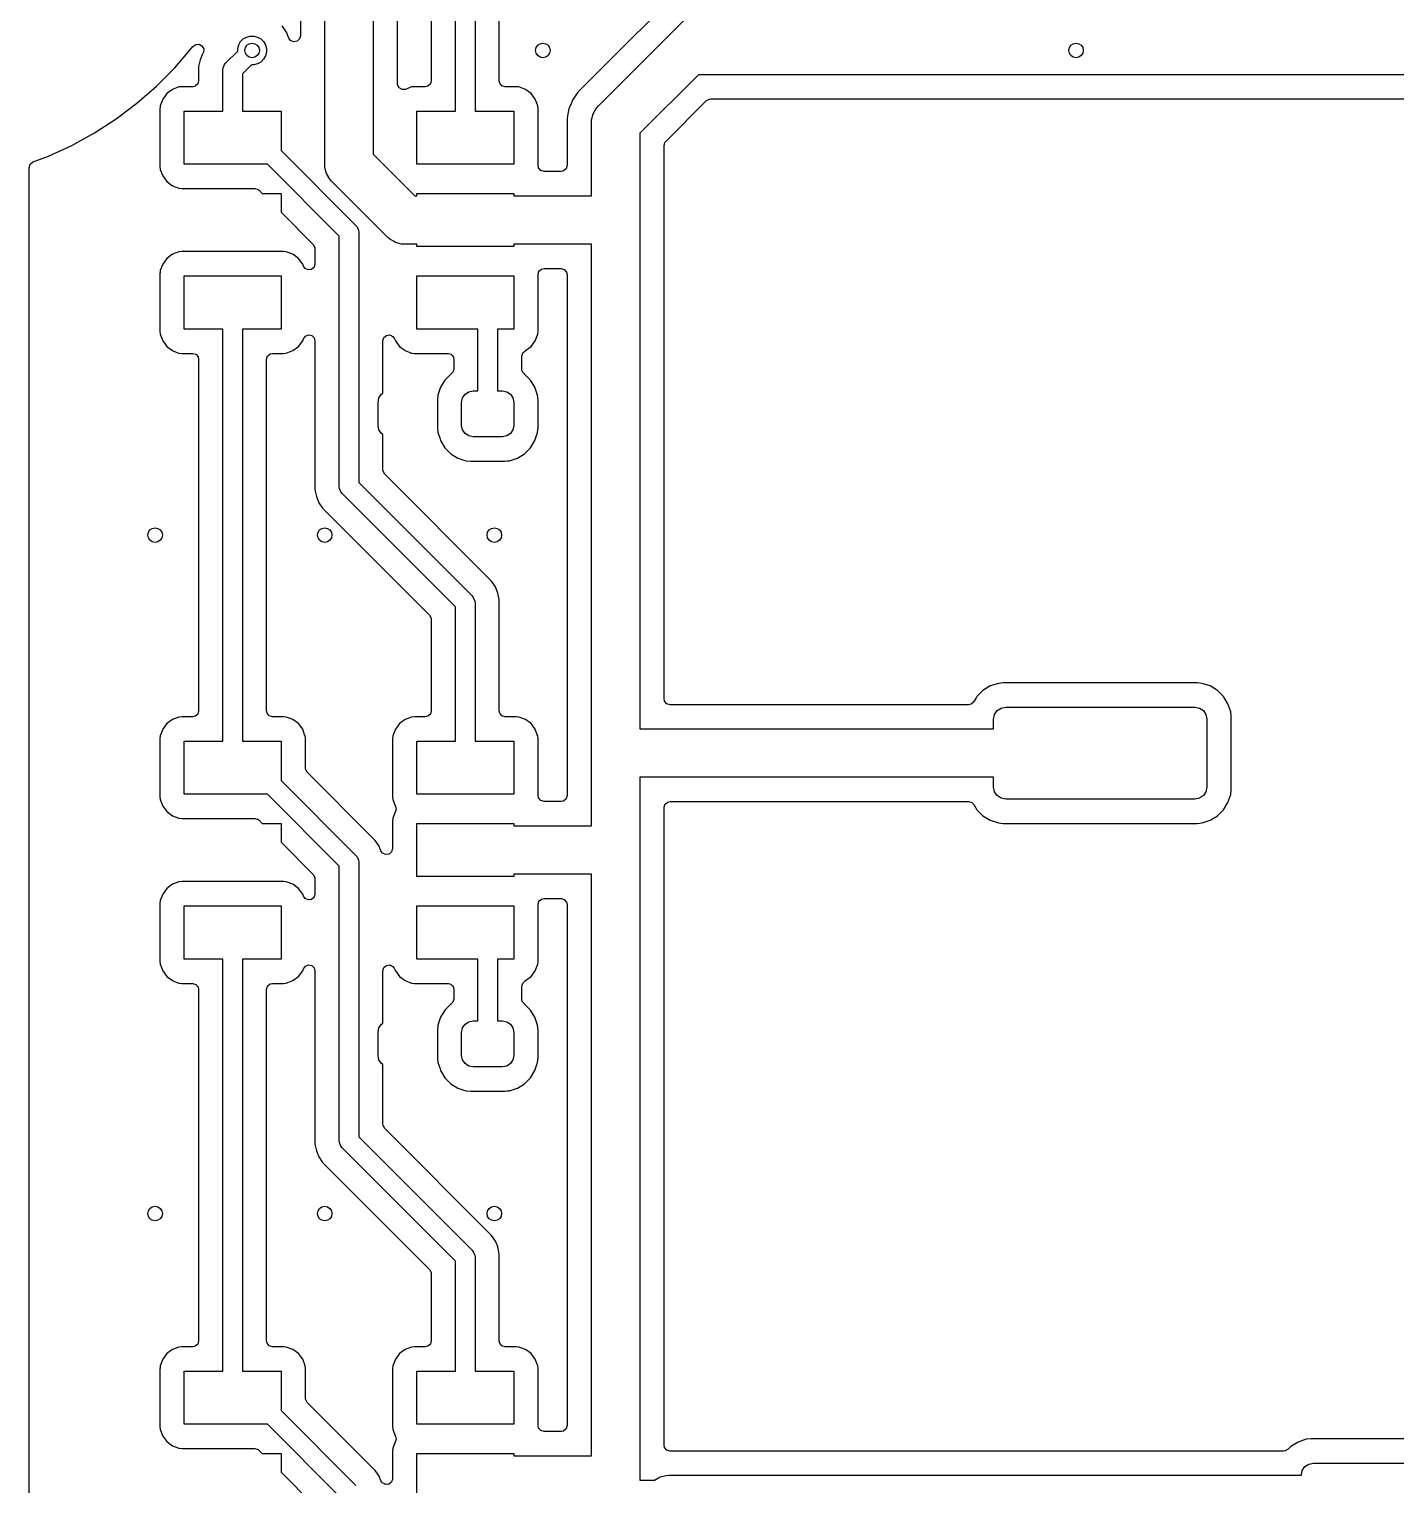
# Model space of a CAD drawing. Extents: x 4.07 to 6.96, y -6.23 to -1.21.
# Drawn here: x 4.071 to 5.181, y -5.004 to -3.821 of the extents above; entities that cross this region are included whole.
import ezdxf

# ---------------------------------------------------------------- set-up
doc = ezdxf.new("R2010")
doc.units = 0
doc.header["$MEASUREMENT"] = 0
doc.layers.add('BLACK', color=7, linetype='CONTINUOUS')

msp = doc.modelspace()

# ---------------------------------------------------------------- linework, layer by layer
at = {"layer": 'BLACK', "linetype": 'CONTINUOUS'}
for p, q in [((4.311, -3.9312), (4.311, -3.394)), ((4.3504, -3.3858), (4.3504, -3.923)), ((4.3701, -3.8656), (4.3701, -3.4375)), ((4.2913, -3.4978), (4.2913, -3.8267)), ((4.3976, -3.6626), (4.3976, -3.8632)), ((4.4173, -3.8878), (4.4173, -3.6654)), ((4.4331, -3.6686), (4.4331, -3.8878)), ((4.4528, -3.8632), (4.4528, -3.6788)), ((4.5924, -3.8247), (4.626, -3.7911)), ((4.5812, -3.808), (4.551, -3.8382)), ((4.2799, -3.8237), (4.2764, -3.8185)), ((4.2411, -3.8341), (4.2426, -3.8314)), ((4.2426, -3.8314), (4.2448, -3.8292)), ((4.2448, -3.8292), (4.2474, -3.8277)), ((4.2474, -3.8277), (4.2504, -3.8269)), ((4.2504, -3.8269), (4.2535, -3.8269)), ((4.2535, -3.8269), (4.2565, -3.8277)), ((4.2565, -3.8277), (4.2592, -3.8292)), ((4.2592, -3.8292), (4.2613, -3.8314)), ((4.2613, -3.8314), (4.2629, -3.8341)), ((4.2819, -3.8286), (4.2799, -3.8237)), ((4.2799, -3.8237), (4.2799, -3.8237)), ((4.2832, -3.8304), (4.2819, -3.8286)), ((4.2857, -3.8315), (4.2832, -3.8304)), ((4.2885, -3.8311), (4.2857, -3.8315)), ((4.2905, -3.8293), (4.2885, -3.8311)), ((4.2913, -3.8267), (4.2905, -3.8293)), ((4.5333, -3.8837), (4.5924, -3.8247)), ((4.5924, -3.8247), (4.5924, -3.8247)), ((4.1892, -3.8527), (4.2029, -3.8368)), ((4.2029, -3.8368), (4.204, -3.8354)), ((4.204, -3.8354), (4.2062, -3.8337)), ((4.2062, -3.8337), (4.2089, -3.8335)), ((4.2089, -3.8335), (4.2113, -3.8349)), ((4.2118, -3.8413), (4.2097, -3.8463)), ((4.2113, -3.8349), (4.2127, -3.8373)), ((4.2119, -3.841), (4.2118, -3.8413)), ((4.2125, -3.84), (4.2119, -3.841)), ((4.2127, -3.8373), (4.2125, -3.84)), ((4.2307, -3.8488), (4.2403, -3.8392)), ((4.2403, -3.837), (4.2411, -3.8341)), ((4.2403, -3.8392), (4.2403, -3.837)), ((4.2629, -3.8431), (4.2613, -3.8458)), ((4.2629, -3.8341), (4.2637, -3.837)), ((4.2637, -3.8401), (4.2629, -3.8431)), ((4.2637, -3.837), (4.2637, -3.8401)), ((4.551, -3.8382), (4.5221, -3.867)), ((4.1752, -3.8668), (4.1892, -3.8527)), ((4.1892, -3.8527), (4.1892, -3.8527)), ((4.1892, -3.8527), (4.1892, -3.8527)), ((4.2097, -3.8463), (4.2086, -3.8516)), ((4.2086, -3.8516), (4.2086, -3.8632)), ((4.2097, -3.8463), (4.2097, -3.8463)), ((4.2283, -3.8543), (4.2285, -3.8528)), ((4.2283, -3.8878), (4.2283, -3.8543)), ((4.2285, -3.8528), (4.2297, -3.85)), ((4.2297, -3.85), (4.2307, -3.8488)), ((4.2514, -3.8503), (4.2441, -3.8576)), ((4.2535, -3.8503), (4.2514, -3.8503)), ((4.2565, -3.8495), (4.2535, -3.8503)), ((4.2592, -3.848), (4.2565, -3.8495)), ((4.2613, -3.8458), (4.2592, -3.848)), ((4.1744, -3.8676), (4.1752, -3.8668)), ((4.2079, -3.8658), (4.2058, -3.8676)), ((4.2086, -3.8632), (4.2079, -3.8658)), ((4.2441, -3.8576), (4.2441, -3.8878)), ((4.3702, -3.8666), (4.3701, -3.8656)), ((4.3715, -3.8691), (4.3702, -3.8666)), ((4.3968, -3.8658), (4.3948, -3.8676)), ((4.3976, -3.8632), (4.3968, -3.8658)), ((4.4532, -3.8652), (4.4528, -3.8632)), ((4.455, -3.8673), (4.4532, -3.8652)), ((4.5221, -3.867), (4.5201, -3.8691)), ((4.5221, -3.867), (4.5221, -3.867)), ((4.6145, -3.8583), (4.5669, -3.9058)), ((4.9213, -3.8583), (4.6145, -3.8583)), ((4.9409, -3.8583), (4.9213, -3.8583)), ((5.1575, -3.8583), (4.9409, -3.8583)), ((5.689, -3.8583), (5.1575, -3.8583)), ((4.1585, -3.8814), (4.1744, -3.8676)), ((4.1794, -3.8783), (4.1774, -3.8836)), ((4.1828, -3.8737), (4.1794, -3.8783)), ((4.1794, -3.8783), (4.1794, -3.8783)), ((4.1873, -3.8703), (4.1828, -3.8737)), ((4.1828, -3.8737), (4.1828, -3.8737)), ((4.1926, -3.8683), (4.1873, -3.8703)), ((4.1873, -3.8703), (4.1873, -3.8703)), ((4.195, -3.8681), (4.1926, -3.8683)), ((4.2038, -3.8681), (4.195, -3.8681)), ((4.195, -3.8681), (4.195, -3.8681)), ((4.2058, -3.8676), (4.2038, -3.8681)), ((4.3739, -3.8704), (4.3715, -3.8691)), ((4.3767, -3.8702), (4.3739, -3.8704)), ((4.3816, -3.8683), (4.3767, -3.8702)), ((4.3839, -3.8681), (4.3816, -3.8683)), ((4.3927, -3.8681), (4.3839, -3.8681)), ((4.3839, -3.8681), (4.3839, -3.8681)), ((4.3948, -3.8676), (4.3927, -3.8681)), ((4.4577, -3.8681), (4.455, -3.8673)), ((4.4665, -3.8681), (4.4577, -3.8681)), ((4.4688, -3.8683), (4.4665, -3.8681)), ((4.4665, -3.8681), (4.4665, -3.8681)), ((4.4665, -3.8681), (4.4665, -3.8681)), ((4.4665, -3.8681), (4.4665, -3.8681)), ((4.4741, -3.8703), (4.4688, -3.8683)), ((4.4688, -3.8683), (4.4688, -3.8683)), ((4.4786, -3.8737), (4.4741, -3.8703)), ((4.4741, -3.8703), (4.4741, -3.8703)), ((4.482, -3.8783), (4.4786, -3.8737)), ((4.4786, -3.8737), (4.4786, -3.8737)), ((4.4838, -3.8829), (4.482, -3.8783)), ((4.482, -3.8783), (4.482, -3.8783)), ((4.5123, -3.879), (4.5108, -3.8827)), ((4.5166, -3.8725), (4.5123, -3.879)), ((4.5123, -3.879), (4.5123, -3.879)), ((4.5201, -3.8691), (4.5166, -3.8725)), ((4.6212, -3.8794), (4.6236, -3.8781)), ((4.6236, -3.8781), (4.6246, -3.878)), ((4.6246, -3.878), (4.9174, -3.878)), ((4.9174, -3.878), (4.9448, -3.878)), ((4.9448, -3.878), (5.1536, -3.878)), ((5.1536, -3.878), (5.1614, -3.878)), ((5.1614, -3.878), (5.6851, -3.878)), ((4.1417, -3.8941), (4.1585, -3.8814)), ((4.1773, -3.8847), (4.1771, -3.8859)), ((4.1771, -3.8859), (4.1771, -3.8859)), ((4.1771, -3.8859), (4.1771, -3.933)), ((4.1774, -3.8836), (4.1773, -3.8847)), ((4.1969, -3.9311), (4.1969, -3.8878)), ((4.1969, -3.8878), (4.2283, -3.8878)), ((4.2441, -3.8878), (4.2756, -3.8878)), ((4.2756, -3.8878), (4.2756, -3.92)), ((4.3858, -3.9311), (4.3858, -3.8878)), ((4.3858, -3.8878), (4.4173, -3.8878)), ((4.4331, -3.8878), (4.4646, -3.8878)), ((4.4646, -3.8878), (4.4646, -3.9311)), ((4.484, -3.8836), (4.4838, -3.8829)), ((4.4843, -3.8859), (4.484, -3.8836)), ((4.4843, -3.9321), (4.4843, -3.8859)), ((4.4843, -3.8859), (4.4843, -3.8859)), ((4.4843, -3.8859), (4.4843, -3.8859)), ((4.5086, -3.8902), (4.5079, -3.8938)), ((4.5094, -3.8861), (4.5086, -3.89)), ((4.5086, -3.89), (4.5086, -3.8902)), ((4.5086, -3.8902), (4.5086, -3.8902)), ((4.5107, -3.8829), (4.5094, -3.8861)), ((4.5108, -3.8827), (4.5107, -3.8829)), ((4.5108, -3.8827), (4.5108, -3.8827)), ((4.5277, -3.8951), (4.5291, -3.8901)), ((4.5291, -3.8901), (4.5316, -3.8857)), ((4.5316, -3.8857), (4.5333, -3.8837)), ((4.5316, -3.8857), (4.5316, -3.8857)), ((4.5881, -3.9125), (4.6212, -3.8794)), ((4.1241, -3.9055), (4.1417, -3.8941)), ((4.5079, -3.8938), (4.5079, -3.9321)), ((4.5276, -3.8976), (4.5277, -3.8951)), ((4.5276, -3.9567), (4.5276, -3.8976)), ((4.5277, -3.8951), (4.5277, -3.8951)), ((4.1056, -3.9157), (4.1241, -3.9055)), ((4.5669, -3.9058), (4.5669, -3.9764)), ((4.5866, -3.916), (4.5874, -3.9133)), ((4.5874, -3.9133), (4.5881, -3.9125)), ((4.0763, -3.9283), (4.0866, -3.9245)), ((4.0866, -3.9245), (4.1056, -3.9157)), ((4.2756, -3.92), (4.3363, -3.9807)), ((4.3504, -3.923), (4.3841, -3.9567)), ((4.5866, -4.3652), (4.5866, -3.916)), ((4.0709, -3.9337), (4.0717, -3.9311)), ((4.0709, -6.0599), (4.0709, -3.9337)), ((4.0717, -3.9311), (4.0737, -3.9293)), ((4.0737, -3.9293), (4.074, -3.9292)), ((4.074, -3.9292), (4.0763, -3.9283)), ((4.1771, -3.933), (4.1771, -3.933)), ((4.1771, -3.933), (4.1774, -3.9353)), ((4.1774, -3.9353), (4.1794, -3.9406)), ((4.2645, -3.9311), (4.1969, -3.9311)), ((4.3228, -3.9895), (4.2645, -3.9311)), ((4.3112, -3.9338), (4.311, -3.9312)), ((4.3112, -3.9338), (4.3112, -3.9338)), ((4.3125, -3.9387), (4.3112, -3.9338)), ((4.4646, -3.9311), (4.3858, -3.9311)), ((4.4847, -3.9341), (4.4843, -3.9321)), ((4.4865, -3.9362), (4.4847, -3.9341)), ((4.4892, -3.937), (4.4865, -3.9362)), ((4.503, -3.937), (4.4892, -3.937)), ((4.505, -3.9365), (4.503, -3.937)), ((4.5071, -3.9347), (4.505, -3.9365)), ((4.5079, -3.9321), (4.5071, -3.9347)), ((4.1794, -3.9406), (4.1794, -3.9406)), ((4.1794, -3.9406), (4.1828, -3.9452)), ((4.1828, -3.9452), (4.1828, -3.9452)), ((4.1828, -3.9452), (4.1873, -3.9486)), ((4.1873, -3.9486), (4.1873, -3.9486)), ((4.1873, -3.9486), (4.1926, -3.9506)), ((4.3151, -3.9432), (4.3125, -3.9387)), ((4.3168, -3.9451), (4.3151, -3.9432)), ((4.3151, -3.9432), (4.3151, -3.9432)), ((4.362, -3.9903), (4.3168, -3.9451)), ((4.1926, -3.9506), (4.1926, -3.9506)), ((4.1926, -3.9506), (4.1929, -3.9506)), ((4.1929, -3.9506), (4.195, -3.9508)), ((4.195, -3.9508), (4.2543, -3.9508)), ((4.2543, -3.9508), (4.2569, -3.9516)), ((4.2569, -3.9516), (4.2577, -3.9522)), ((4.2577, -3.9522), (4.2602, -3.9547)), ((4.2602, -3.9547), (4.2756, -3.9547)), ((4.2756, -3.9547), (4.2756, -3.9701)), ((4.3841, -3.9567), (4.3858, -3.9567)), ((4.3858, -3.9567), (4.3858, -3.9547)), ((4.3858, -3.9547), (4.4646, -3.9547)), ((4.4646, -3.9547), (4.4646, -3.9567)), ((4.4646, -3.9567), (4.5276, -3.9567)), ((4.2756, -3.9701), (4.3017, -3.9962)), ((4.3363, -3.9807), (4.3373, -3.9818)), ((4.3373, -3.9818), (4.3384, -3.9847)), ((4.3384, -3.9847), (4.3386, -3.9862)), ((4.5669, -3.9764), (4.5669, -4.3898)), ((4.3017, -3.9962), (4.303, -3.9986)), ((4.3228, -4.1929), (4.3228, -3.9895)), ((4.3386, -3.9862), (4.3386, -4.1897)), ((4.3639, -3.992), (4.362, -3.9903)), ((4.3673, -3.9939), (4.3639, -3.992)), ((4.3639, -3.992), (4.3639, -3.992)), ((4.3684, -3.9946), (4.3673, -3.9939)), ((4.3733, -3.9959), (4.3684, -3.9946)), ((4.3759, -3.9961), (4.3733, -3.9959)), ((4.3733, -3.9959), (4.3733, -3.9959)), ((4.3858, -3.9961), (4.3759, -3.9961)), ((4.3858, -3.998), (4.3858, -3.9961)), ((4.5276, -3.9961), (4.4646, -3.9961)), ((4.4646, -3.9961), (4.4646, -3.998)), ((4.5276, -4.4094), (4.5276, -3.9961)), ((4.1828, -4.0076), (4.1794, -4.0121)), ((4.1873, -4.0042), (4.1828, -4.0076)), ((4.1828, -4.0076), (4.1828, -4.0076)), ((4.1926, -4.0022), (4.1873, -4.0042)), ((4.1873, -4.0042), (4.1873, -4.0042)), ((4.195, -4.0019), (4.1926, -4.0022)), ((4.2775, -4.0019), (4.195, -4.0019)), ((4.195, -4.0019), (4.195, -4.0019)), ((4.2798, -4.0022), (4.2775, -4.0019)), ((4.2775, -4.0019), (4.2775, -4.0019)), ((4.2775, -4.0019), (4.2775, -4.0019)), ((4.2775, -4.0019), (4.2775, -4.0019)), ((4.2851, -4.0042), (4.2798, -4.0022)), ((4.2798, -4.0022), (4.2798, -4.0022)), ((4.2897, -4.0076), (4.2851, -4.0042)), ((4.2851, -4.0042), (4.2851, -4.0042)), ((4.2931, -4.0121), (4.2897, -4.0076)), ((4.2897, -4.0076), (4.2897, -4.0076)), ((4.303, -3.9986), (4.3031, -3.9997)), ((4.3031, -3.9997), (4.3031, -4.012)), ((4.4646, -3.998), (4.3858, -3.998)), ((4.1772, -4.0189), (4.1771, -4.0198)), ((4.1771, -4.0198), (4.1771, -4.0198)), ((4.1771, -4.0198), (4.1771, -4.0668)), ((4.1774, -4.0174), (4.1772, -4.0189)), ((4.1794, -4.0121), (4.1774, -4.0174)), ((4.1794, -4.0121), (4.1794, -4.0121)), ((4.2937, -4.0138), (4.2931, -4.0121)), ((4.2931, -4.0121), (4.2931, -4.0121)), ((4.2951, -4.0157), (4.2937, -4.0138)), ((4.2976, -4.0169), (4.2951, -4.0157)), ((4.3003, -4.0165), (4.2976, -4.0169)), ((4.3024, -4.0147), (4.3003, -4.0165)), ((4.3031, -4.012), (4.3024, -4.0147)), ((4.4843, -4.0206), (4.485, -4.018)), ((4.4843, -4.0668), (4.4843, -4.0206)), ((4.485, -4.018), (4.4871, -4.0162)), ((4.4871, -4.0162), (4.4892, -4.0158)), ((4.4892, -4.0158), (4.503, -4.0158)), ((4.503, -4.0158), (4.5056, -4.0165)), ((4.5056, -4.0165), (4.5074, -4.0186)), ((4.5074, -4.0186), (4.5079, -4.0206)), ((4.5079, -4.0206), (4.5079, -4.4439)), ((4.1969, -4.065), (4.1969, -4.0217)), ((4.1969, -4.0217), (4.2756, -4.0217)), ((4.2756, -4.0217), (4.2756, -4.065)), ((4.3858, -4.065), (4.3858, -4.0217)), ((4.3858, -4.0217), (4.4646, -4.0217)), ((4.4646, -4.0217), (4.4646, -4.065)), ((4.1771, -4.0668), (4.1771, -4.0668)), ((4.1771, -4.0668), (4.1774, -4.0692)), ((4.2283, -4.065), (4.1969, -4.065)), ((4.2283, -4.3996), (4.2283, -4.065)), ((4.2756, -4.065), (4.2441, -4.065)), ((4.2441, -4.065), (4.2441, -4.3996)), ((4.4355, -4.065), (4.3858, -4.065)), ((4.4355, -4.1152), (4.4355, -4.065)), ((4.4646, -4.065), (4.4513, -4.065)), ((4.4513, -4.065), (4.4513, -4.1152)), ((4.484, -4.0692), (4.4843, -4.0668)), ((4.1774, -4.0692), (4.1794, -4.0745)), ((4.1794, -4.0745), (4.1794, -4.0745)), ((4.1794, -4.0745), (4.1828, -4.079)), ((4.1828, -4.079), (4.1828, -4.079)), ((4.1828, -4.079), (4.1873, -4.0824)), ((4.2851, -4.0824), (4.2897, -4.079)), ((4.2897, -4.079), (4.2931, -4.0745)), ((4.2931, -4.0745), (4.2937, -4.0729)), ((4.2937, -4.0729), (4.2953, -4.0707)), ((4.2953, -4.0707), (4.2979, -4.0697)), ((4.2979, -4.0697), (4.3006, -4.0703)), ((4.3006, -4.0703), (4.3025, -4.0722)), ((4.3025, -4.0722), (4.3031, -4.0746)), ((4.3031, -4.0746), (4.3031, -4.1902)), ((4.3583, -4.0746), (4.3591, -4.0719)), ((4.3583, -4.1171), (4.3583, -4.0746)), ((4.3591, -4.0719), (4.3611, -4.0701)), ((4.3611, -4.0701), (4.3639, -4.0697)), ((4.3639, -4.0697), (4.3664, -4.0709)), ((4.3664, -4.0709), (4.3677, -4.0729)), ((4.3677, -4.0729), (4.3684, -4.0745)), ((4.3684, -4.0745), (4.3684, -4.0745)), ((4.3684, -4.0745), (4.3718, -4.079)), ((4.3718, -4.079), (4.3718, -4.079)), ((4.3718, -4.079), (4.3763, -4.0824)), ((4.4741, -4.0824), (4.4786, -4.079)), ((4.4786, -4.079), (4.482, -4.0745)), ((4.482, -4.0745), (4.484, -4.0692)), ((4.1873, -4.0824), (4.1873, -4.0824)), ((4.1873, -4.0824), (4.1891, -4.0831)), ((4.1891, -4.0831), (4.1926, -4.0844)), ((4.1926, -4.0844), (4.195, -4.0847)), ((4.195, -4.0847), (4.2038, -4.0847)), ((4.2038, -4.0847), (4.2064, -4.0854)), ((4.2064, -4.0854), (4.2082, -4.0875)), ((4.2082, -4.0875), (4.2086, -4.0895)), ((4.2086, -4.0895), (4.2086, -4.375)), ((4.2638, -4.0895), (4.2646, -4.0869)), ((4.2638, -4.375), (4.2638, -4.0895)), ((4.2646, -4.0869), (4.2667, -4.0851)), ((4.2667, -4.0851), (4.2687, -4.0847)), ((4.2687, -4.0847), (4.2775, -4.0847)), ((4.2775, -4.0847), (4.2798, -4.0844)), ((4.2775, -4.0847), (4.2775, -4.0847)), ((4.2798, -4.0844), (4.2851, -4.0824)), ((4.3763, -4.0824), (4.3763, -4.0824)), ((4.3763, -4.0824), (4.3816, -4.0844)), ((4.3816, -4.0844), (4.3816, -4.0844)), ((4.3816, -4.0844), (4.3819, -4.0844)), ((4.3819, -4.0844), (4.3839, -4.0847)), ((4.3839, -4.0847), (4.4109, -4.0847)), ((4.4109, -4.0847), (4.4113, -4.0848)), ((4.4113, -4.0848), (4.4116, -4.0847)), ((4.4116, -4.0847), (4.4126, -4.0851)), ((4.4126, -4.0851), (4.4136, -4.0854)), ((4.4136, -4.0854), (4.4138, -4.0857)), ((4.4138, -4.0857), (4.4141, -4.0859)), ((4.4141, -4.0859), (4.4147, -4.0867)), ((4.4147, -4.0867), (4.4154, -4.0875)), ((4.4154, -4.0875), (4.4155, -4.0879)), ((4.4155, -4.0879), (4.4156, -4.0882)), ((4.4156, -4.0882), (4.4158, -4.0895)), ((4.4158, -4.0895), (4.4158, -4.0974)), ((4.471, -4.087), (4.4718, -4.0843)), ((4.471, -4.0974), (4.471, -4.087)), ((4.4718, -4.0843), (4.4738, -4.0825)), ((4.4738, -4.0825), (4.4741, -4.0824)), ((4.4741, -4.0824), (4.4741, -4.0824)), ((4.4741, -4.0824), (4.4741, -4.0824)), ((4.4135, -4.1016), (4.4086, -4.1064)), ((4.4136, -4.1015), (4.4135, -4.1015)), ((4.4135, -4.1015), (4.4135, -4.1016)), ((4.4135, -4.1016), (4.4135, -4.1016)), ((4.4137, -4.1014), (4.4136, -4.1015)), ((4.4151, -4.1), (4.4137, -4.1014)), ((4.4137, -4.1014), (4.4137, -4.1014)), ((4.4158, -4.0974), (4.4151, -4.1)), ((4.4715, -4.0995), (4.471, -4.0974)), ((4.4732, -4.1014), (4.4715, -4.0995)), ((4.4733, -4.1015), (4.4731, -4.1014)), ((4.4731, -4.1014), (4.4732, -4.1014)), ((4.4734, -4.1016), (4.4733, -4.1015)), ((4.4733, -4.1015), (4.4733, -4.1015)), ((4.4782, -4.1064), (4.4734, -4.1016)), ((4.4734, -4.1016), (4.4734, -4.1016)), ((4.4734, -4.1016), (4.4734, -4.1016)), ((4.4734, -4.1016), (4.4734, -4.1016)), ((4.4051, -4.1121), (4.4029, -4.1186)), ((4.4086, -4.1064), (4.4051, -4.1121)), ((4.4051, -4.1121), (4.4051, -4.1121)), ((4.428, -4.1159), (4.4316, -4.1152)), ((4.4316, -4.1152), (4.4355, -4.1152)), ((4.4513, -4.1152), (4.4552, -4.1152)), ((4.4552, -4.1152), (4.4588, -4.1159)), ((4.4817, -4.1121), (4.4782, -4.1064)), ((4.4839, -4.1186), (4.4817, -4.1121)), ((4.3543, -4.1245), (4.355, -4.1209)), ((4.3543, -4.1432), (4.3543, -4.1245)), ((4.355, -4.1209), (4.3571, -4.1179)), ((4.3571, -4.1179), (4.3583, -4.1171)), ((4.4029, -4.1186), (4.4025, -4.1226)), ((4.4025, -4.1226), (4.4025, -4.1451)), ((4.4029, -4.1186), (4.4029, -4.1186)), ((4.4029, -4.1186), (4.4029, -4.1186)), ((4.4222, -4.1245), (4.423, -4.1209)), ((4.4222, -4.1432), (4.4222, -4.1245)), ((4.423, -4.1209), (4.425, -4.1179)), ((4.425, -4.1179), (4.428, -4.1159)), ((4.4588, -4.1159), (4.4618, -4.1179)), ((4.4618, -4.1179), (4.4639, -4.1209)), ((4.4639, -4.1209), (4.4646, -4.1245)), ((4.4646, -4.1245), (4.4646, -4.1432)), ((4.4843, -4.1226), (4.4839, -4.1186)), ((4.4843, -4.1451), (4.4843, -4.1226)), ((4.355, -4.1468), (4.3543, -4.1432)), ((4.3571, -4.1498), (4.355, -4.1468)), ((4.3583, -4.1506), (4.3571, -4.1498)), ((4.3583, -4.1795), (4.3583, -4.1506)), ((4.4025, -4.1451), (4.4025, -4.1451)), ((4.4025, -4.1451), (4.4029, -4.1491)), ((4.4029, -4.1491), (4.4044, -4.1534)), ((4.423, -4.1468), (4.4222, -4.1432)), ((4.425, -4.1498), (4.423, -4.1468)), ((4.428, -4.1518), (4.425, -4.1498)), ((4.4618, -4.1498), (4.4588, -4.1518)), ((4.4639, -4.1468), (4.4618, -4.1498)), ((4.4646, -4.1432), (4.4639, -4.1468)), ((4.4817, -4.1556), (4.4839, -4.1491)), ((4.4839, -4.1491), (4.4843, -4.1451)), ((4.4044, -4.1534), (4.4051, -4.1556)), ((4.4051, -4.1556), (4.4086, -4.1614)), ((4.4086, -4.1614), (4.4135, -4.1662)), ((4.4316, -4.1526), (4.428, -4.1518)), ((4.4552, -4.1526), (4.4316, -4.1526)), ((4.4588, -4.1518), (4.4552, -4.1526)), ((4.4734, -4.1662), (4.4782, -4.1614)), ((4.4782, -4.1614), (4.4817, -4.1556)), ((4.4135, -4.1662), (4.4192, -4.1697)), ((4.4192, -4.1697), (4.4257, -4.1719)), ((4.4257, -4.1719), (4.4297, -4.1723)), ((4.4297, -4.1723), (4.4572, -4.1723)), ((4.4572, -4.1723), (4.4593, -4.172)), ((4.4572, -4.1723), (4.4572, -4.1723)), ((4.4572, -4.1723), (4.4572, -4.1723)), ((4.4593, -4.172), (4.4611, -4.1719)), ((4.4611, -4.1719), (4.4676, -4.1697)), ((4.4676, -4.1697), (4.4734, -4.1662)), ((4.3584, -4.1805), (4.3583, -4.1795)), ((4.3597, -4.1829), (4.3584, -4.1805)), ((4.4466, -4.2698), (4.3597, -4.1829)), ((4.3031, -4.1902), (4.3031, -4.1956)), ((4.3031, -4.1956), (4.3031, -4.1956)), ((4.3031, -4.1956), (4.3031, -4.1956)), ((4.3031, -4.1956), (4.3042, -4.201)), ((4.323, -4.1944), (4.3228, -4.1929)), ((4.3242, -4.1973), (4.323, -4.1944)), ((4.3251, -4.1985), (4.3242, -4.1973)), ((4.3386, -4.1897), (4.4308, -4.2818)), ((4.3042, -4.201), (4.3042, -4.201)), ((4.3042, -4.201), (4.3063, -4.206)), ((4.3063, -4.206), (4.3093, -4.2105)), ((4.4173, -4.2907), (4.3251, -4.1985)), ((4.3093, -4.2105), (4.3093, -4.2105)), ((4.3093, -4.2105), (4.3962, -4.2974)), ((4.4496, -4.2743), (4.4466, -4.2698)), ((4.4517, -4.2794), (4.4496, -4.2743)), ((4.4528, -4.2847), (4.4517, -4.2794)), ((4.4517, -4.2794), (4.4517, -4.2794)), ((4.4517, -4.2794), (4.4517, -4.2794)), ((4.4517, -4.2794), (4.4517, -4.2794)), ((4.4173, -4.3996), (4.4173, -4.2907)), ((4.4308, -4.2818), (4.4317, -4.283)), ((4.4317, -4.283), (4.4329, -4.2859)), ((4.4329, -4.2859), (4.4331, -4.2874)), ((4.4331, -4.2874), (4.4331, -4.3996)), ((4.4528, -4.375), (4.4528, -4.2847)), ((4.3962, -4.2974), (4.3975, -4.2998)), ((4.3975, -4.2998), (4.3976, -4.3008)), ((4.3976, -4.3008), (4.3976, -4.375)), ((4.8408, -4.3634), (4.8402, -4.3645)), ((4.8457, -4.3586), (4.8408, -4.3634)), ((4.8516, -4.3549), (4.8457, -4.3586)), ((4.8582, -4.3528), (4.8516, -4.3549)), ((4.8516, -4.3549), (4.8516, -4.3549)), ((4.8622, -4.3523), (4.8582, -4.3528)), ((4.8582, -4.3528), (4.8582, -4.3528)), ((5.0197, -4.3523), (4.8622, -4.3523)), ((4.8622, -4.3523), (4.8622, -4.3523)), ((5.0237, -4.3528), (5.0197, -4.3523)), ((5.0303, -4.3549), (5.0237, -4.3528)), ((5.0237, -4.3528), (5.0237, -4.3528)), ((5.0362, -4.3586), (5.0303, -4.3549)), ((5.0411, -4.3634), (5.0362, -4.3586)), ((5.0447, -4.3693), (5.0411, -4.3634)), ((4.2086, -4.375), (4.2079, -4.3777)), ((4.2642, -4.377), (4.2638, -4.375)), ((4.3976, -4.375), (4.3968, -4.3777)), ((4.4532, -4.377), (4.4528, -4.375)), ((4.5871, -4.3672), (4.5866, -4.3652)), ((4.5889, -4.3693), (4.5871, -4.3672)), ((4.5915, -4.3701), (4.5889, -4.3693)), ((4.834, -4.3701), (4.5915, -4.3701)), ((4.8361, -4.3696), (4.834, -4.3701)), ((4.8382, -4.3677), (4.8361, -4.3696)), ((4.8383, -4.3676), (4.8382, -4.3677)), ((4.8402, -4.3645), (4.8383, -4.3676)), ((4.8551, -4.3781), (4.8572, -4.3749)), ((4.8572, -4.3749), (4.8604, -4.3728)), ((4.8604, -4.3728), (4.8642, -4.372)), ((4.8642, -4.372), (5.0177, -4.372)), ((5.0177, -4.372), (5.0215, -4.3728)), ((5.0215, -4.3728), (5.0247, -4.3749)), ((5.0247, -4.3749), (5.0268, -4.3781)), ((5.0461, -4.3737), (5.0447, -4.3693)), ((5.0469, -4.3759), (5.0461, -4.3737)), ((4.1828, -4.3855), (4.1794, -4.3901)), ((4.1873, -4.3821), (4.1828, -4.3855)), ((4.1828, -4.3855), (4.1828, -4.3855)), ((4.1926, -4.3802), (4.1873, -4.3821)), ((4.1873, -4.3821), (4.1873, -4.3821)), ((4.195, -4.3799), (4.1926, -4.3802)), ((4.2038, -4.3799), (4.195, -4.3799)), ((4.195, -4.3799), (4.195, -4.3799)), ((4.2058, -4.3795), (4.2038, -4.3799)), ((4.2079, -4.3777), (4.2058, -4.3795)), ((4.266, -4.3791), (4.2642, -4.377)), ((4.2687, -4.3799), (4.266, -4.3791)), ((4.2775, -4.3799), (4.2687, -4.3799)), ((4.2798, -4.3802), (4.2775, -4.3799)), ((4.2775, -4.3799), (4.2775, -4.3799)), ((4.2775, -4.3799), (4.2775, -4.3799)), ((4.2775, -4.3799), (4.2775, -4.3799)), ((4.2851, -4.3821), (4.2798, -4.3802)), ((4.2798, -4.3802), (4.2798, -4.3802)), ((4.2897, -4.3855), (4.2851, -4.3821)), ((4.2851, -4.3821), (4.2851, -4.3821)), ((4.2931, -4.3901), (4.2897, -4.3855)), ((4.2897, -4.3855), (4.2897, -4.3855)), ((4.3718, -4.3855), (4.3684, -4.3901)), ((4.3763, -4.3821), (4.3718, -4.3855)), ((4.3718, -4.3855), (4.3718, -4.3855)), ((4.3816, -4.3802), (4.3763, -4.3821)), ((4.3763, -4.3821), (4.3763, -4.3821)), ((4.3839, -4.3799), (4.3816, -4.3802)), ((4.3927, -4.3799), (4.3839, -4.3799)), ((4.3839, -4.3799), (4.3839, -4.3799)), ((4.3948, -4.3795), (4.3927, -4.3799)), ((4.3968, -4.3777), (4.3948, -4.3795)), ((4.455, -4.3791), (4.4532, -4.377)), ((4.4577, -4.3799), (4.455, -4.3791)), ((4.4665, -4.3799), (4.4577, -4.3799)), ((4.4688, -4.3802), (4.4665, -4.3799)), ((4.4665, -4.3799), (4.4665, -4.3799)), ((4.4665, -4.3799), (4.4665, -4.3799)), ((4.4665, -4.3799), (4.4665, -4.3799)), ((4.4741, -4.3821), (4.4688, -4.3802)), ((4.4688, -4.3802), (4.4688, -4.3802)), ((4.4786, -4.3855), (4.4741, -4.3821)), ((4.4741, -4.3821), (4.4741, -4.3821)), ((4.482, -4.3901), (4.4786, -4.3855)), ((4.4786, -4.3855), (4.4786, -4.3855)), ((4.8543, -4.3819), (4.8551, -4.3781)), ((4.8543, -4.3898), (4.8543, -4.3819)), ((5.0268, -4.3781), (5.0276, -4.3819)), ((5.0276, -4.3819), (5.0276, -4.437)), ((5.0472, -4.3795), (5.0469, -4.3759)), ((5.0469, -4.3759), (5.0469, -4.3759)), ((5.0473, -4.3799), (5.0472, -4.3795)), ((5.0473, -4.439), (5.0473, -4.3799)), ((4.1774, -4.3954), (4.1771, -4.3977)), ((4.1771, -4.3977), (4.1771, -4.3977)), ((4.1771, -4.3977), (4.1771, -4.3977)), ((4.1771, -4.3977), (4.1771, -4.4448)), ((4.1794, -4.3901), (4.1774, -4.3954)), ((4.1794, -4.3901), (4.1794, -4.3901)), ((4.2947, -4.3945), (4.2931, -4.3901)), ((4.2931, -4.3901), (4.2931, -4.3901)), ((4.295, -4.3954), (4.2947, -4.3945)), ((4.2953, -4.3977), (4.295, -4.3954)), ((4.2953, -4.4216), (4.2953, -4.3977)), ((4.2953, -4.3977), (4.2953, -4.3977)), ((4.2953, -4.3977), (4.2953, -4.3977)), ((4.3664, -4.3954), (4.3661, -4.3977)), ((4.3661, -4.3977), (4.3661, -4.3977)), ((4.3661, -4.3977), (4.3661, -4.3977)), ((4.3661, -4.3977), (4.3661, -4.4448)), ((4.3684, -4.3901), (4.3664, -4.3954)), ((4.3684, -4.3901), (4.3684, -4.3901)), ((4.4837, -4.3945), (4.482, -4.3901)), ((4.482, -4.3901), (4.482, -4.3901)), ((4.484, -4.3954), (4.4837, -4.3945)), ((4.4843, -4.3977), (4.484, -4.3954)), ((4.4843, -4.4439), (4.4843, -4.3977)), ((4.4843, -4.3977), (4.4843, -4.3977)), ((4.4843, -4.3977), (4.4843, -4.3977)), ((4.5669, -4.3898), (4.8543, -4.3898)), ((4.1969, -4.4429), (4.1969, -4.3996)), ((4.1969, -4.3996), (4.2283, -4.3996)), ((4.2441, -4.3996), (4.2756, -4.3996)), ((4.2756, -4.3996), (4.2756, -4.4318)), ((4.3858, -4.4429), (4.3858, -4.3996)), ((4.3858, -4.3996), (4.4173, -4.3996)), ((4.4331, -4.3996), (4.4646, -4.3996)), ((4.4646, -4.3996), (4.4646, -4.4429)), ((4.5276, -4.4685), (4.5276, -4.4094)), ((4.2954, -4.4226), (4.2953, -4.4216)), ((4.2967, -4.425), (4.2954, -4.4226)), ((4.2756, -4.4318), (4.3363, -4.4925)), ((4.3483, -4.4766), (4.2967, -4.425)), ((4.8543, -4.4291), (4.5669, -4.4291)), ((4.5669, -4.4291), (4.5669, -4.4882)), ((4.8543, -4.437), (4.8543, -4.4291)), ((4.1771, -4.4448), (4.1771, -4.4448)), ((4.1771, -4.4448), (4.1774, -4.4471)), ((4.2645, -4.4429), (4.1969, -4.4429)), ((4.3228, -4.5013), (4.2645, -4.4429)), ((4.3661, -4.4448), (4.3661, -4.4448)), ((4.3661, -4.4448), (4.3664, -4.4471)), ((4.4646, -4.4429), (4.3858, -4.4429)), ((4.4847, -4.4459), (4.4843, -4.4439)), ((4.4865, -4.448), (4.4847, -4.4459)), ((4.5071, -4.4466), (4.505, -4.4484)), ((4.5079, -4.4439), (4.5071, -4.4466)), ((4.8551, -4.4408), (4.8543, -4.437)), ((4.8572, -4.444), (4.8551, -4.4408)), ((4.8604, -4.4461), (4.8572, -4.444)), ((4.8642, -4.4469), (4.8604, -4.4461)), ((5.0215, -4.4461), (5.0177, -4.4469)), ((5.0247, -4.444), (5.0215, -4.4461)), ((5.0268, -4.4408), (5.0247, -4.444)), ((5.0276, -4.437), (5.0268, -4.4408)), ((5.0447, -4.4496), (5.0469, -4.443)), ((5.0469, -4.443), (5.0473, -4.439)), ((4.1774, -4.4471), (4.1794, -4.4525)), ((4.1794, -4.4525), (4.1794, -4.4525)), ((4.1794, -4.4525), (4.1828, -4.457)), ((4.1828, -4.457), (4.1828, -4.457)), ((4.1828, -4.457), (4.1873, -4.4604)), ((4.3664, -4.4471), (4.3685, -4.4528)), ((4.3685, -4.4567), (4.3664, -4.4623)), ((4.3685, -4.4528), (4.3684, -4.4528)), ((4.3684, -4.4528), (4.3689, -4.4551)), ((4.3689, -4.4551), (4.3684, -4.4567)), ((4.3684, -4.4567), (4.3685, -4.4567)), ((4.4892, -4.4488), (4.4865, -4.448)), ((4.503, -4.4488), (4.4892, -4.4488)), ((4.505, -4.4484), (4.503, -4.4488)), ((4.5866, -4.4537), (4.5874, -4.4511)), ((4.5866, -4.9715), (4.5866, -4.4537)), ((4.5874, -4.4511), (4.5895, -4.4493)), ((4.5895, -4.4493), (4.5915, -4.4488)), ((4.5915, -4.4488), (4.834, -4.4488)), ((4.834, -4.4488), (4.8367, -4.4496)), ((4.8367, -4.4496), (4.8382, -4.4512)), ((4.8382, -4.4512), (4.8408, -4.4555)), ((4.8408, -4.4555), (4.8457, -4.4603)), ((5.0177, -4.4469), (4.8642, -4.4469)), ((5.0362, -4.4603), (5.0411, -4.4555)), ((5.0411, -4.4555), (5.0447, -4.4496)), ((4.1873, -4.4604), (4.1873, -4.4604)), ((4.1873, -4.4604), (4.1926, -4.4624)), ((4.1926, -4.4624), (4.1926, -4.4624)), ((4.1926, -4.4624), (4.1929, -4.4624)), ((4.1929, -4.4624), (4.195, -4.4626)), ((4.195, -4.4626), (4.2543, -4.4626)), ((4.2543, -4.4626), (4.2569, -4.4634)), ((4.2569, -4.4634), (4.2577, -4.464)), ((4.2577, -4.464), (4.2602, -4.4665)), ((4.2602, -4.4665), (4.2756, -4.4665)), ((4.2756, -4.4665), (4.2756, -4.4819)), ((4.3664, -4.4623), (4.3661, -4.4647)), ((4.3661, -4.4647), (4.3661, -4.4647)), ((4.3661, -4.4647), (4.3661, -4.4869)), ((4.3858, -4.5098), (4.3858, -4.4665)), ((4.3858, -4.4665), (4.4646, -4.4665)), ((4.4646, -4.4665), (4.4646, -4.4685)), ((4.4646, -4.4685), (4.5276, -4.4685)), ((4.8457, -4.4603), (4.8516, -4.464)), ((4.8516, -4.464), (4.8582, -4.4661)), ((4.8582, -4.4661), (4.8622, -4.4666)), ((4.8622, -4.4666), (5.0197, -4.4666)), ((5.0197, -4.4666), (5.0237, -4.4661)), ((5.0237, -4.4661), (5.0303, -4.464)), ((5.0303, -4.464), (5.0362, -4.4603)), ((4.2756, -4.4819), (4.3017, -4.508)), ((4.3517, -4.4801), (4.3483, -4.4766)), ((4.3521, -4.4805), (4.3517, -4.4801)), ((4.3551, -4.485), (4.3521, -4.4805)), ((4.3363, -4.4925), (4.3373, -4.4937)), ((4.3373, -4.4937), (4.3384, -4.4965)), ((4.3567, -4.4888), (4.3551, -4.485)), ((4.3551, -4.485), (4.3551, -4.485)), ((4.358, -4.4906), (4.3567, -4.4888)), ((4.3605, -4.4917), (4.358, -4.4906)), ((4.3633, -4.4914), (4.3605, -4.4917)), ((4.3653, -4.4896), (4.3633, -4.4914)), ((4.3661, -4.4869), (4.3653, -4.4896)), ((4.5669, -4.4882), (4.5669, -5)), ((4.3228, -4.7244), (4.3228, -4.5013)), ((4.3384, -4.4965), (4.3386, -4.498)), ((4.3386, -4.498), (4.3386, -4.7211)), ((4.1873, -4.516), (4.1828, -4.5194)), ((4.1926, -4.514), (4.1873, -4.516)), ((4.1873, -4.516), (4.1873, -4.516)), ((4.195, -4.5138), (4.1926, -4.514)), ((4.2775, -4.5138), (4.195, -4.5138)), ((4.195, -4.5138), (4.195, -4.5138)), ((4.2798, -4.514), (4.2775, -4.5138)), ((4.2775, -4.5138), (4.2775, -4.5138)), ((4.2775, -4.5138), (4.2775, -4.5138)), ((4.2775, -4.5138), (4.2775, -4.5138)), ((4.2851, -4.516), (4.2798, -4.514)), ((4.2798, -4.514), (4.2798, -4.514)), ((4.2897, -4.5194), (4.2851, -4.516)), ((4.2851, -4.516), (4.2851, -4.516)), ((4.3017, -4.508), (4.303, -4.5104)), ((4.303, -4.5104), (4.3031, -4.5115)), ((4.3031, -4.5115), (4.3031, -4.5239)), ((4.4646, -4.5098), (4.3858, -4.5098)), ((4.5276, -4.5079), (4.4646, -4.5079)), ((4.4646, -4.5079), (4.4646, -4.5098)), ((4.5276, -4.9803), (4.5276, -4.5079)), ((4.1774, -4.5292), (4.1771, -4.5316)), ((4.1794, -4.5239), (4.1774, -4.5292)), ((4.1828, -4.5194), (4.1794, -4.5239)), ((4.1794, -4.5239), (4.1794, -4.5239)), ((4.1828, -4.5194), (4.1828, -4.5194)), ((4.2931, -4.5239), (4.2897, -4.5194)), ((4.2897, -4.5194), (4.2897, -4.5194)), ((4.2937, -4.5256), (4.2931, -4.5239)), ((4.2931, -4.5239), (4.2931, -4.5239)), ((4.2951, -4.5275), (4.2937, -4.5256)), ((4.2976, -4.5287), (4.2951, -4.5275)), ((4.3003, -4.5283), (4.2976, -4.5287)), ((4.3024, -4.5265), (4.3003, -4.5283)), ((4.3031, -4.5239), (4.3024, -4.5265)), ((4.485, -4.5298), (4.4871, -4.528)), ((4.4871, -4.528), (4.4892, -4.5276)), ((4.4892, -4.5276), (4.503, -4.5276)), ((4.503, -4.5276), (4.5056, -4.5284)), ((4.5056, -4.5284), (4.5074, -4.5304)), ((4.1771, -4.5316), (4.1771, -4.5316)), ((4.1771, -4.5316), (4.1771, -4.5316)), ((4.1771, -4.5316), (4.1771, -4.5787)), ((4.1969, -4.5768), (4.1969, -4.5335)), ((4.1969, -4.5335), (4.2756, -4.5335)), ((4.2756, -4.5335), (4.2756, -4.5768)), ((4.3858, -4.5768), (4.3858, -4.5335)), ((4.3858, -4.5335), (4.4646, -4.5335)), ((4.4646, -4.5335), (4.4646, -4.5768)), ((4.4843, -4.5325), (4.485, -4.5298)), ((4.4843, -4.5787), (4.4843, -4.5325)), ((4.5074, -4.5304), (4.5079, -4.5325)), ((4.5079, -4.5325), (4.5079, -4.9557)), ((4.2283, -4.5768), (4.1969, -4.5768)), ((4.2283, -4.9114), (4.2283, -4.5768)), ((4.2756, -4.5768), (4.2441, -4.5768)), ((4.2441, -4.5768), (4.2441, -4.9114)), ((4.4355, -4.5768), (4.3858, -4.5768)), ((4.4355, -4.627), (4.4355, -4.5768)), ((4.4646, -4.5768), (4.4513, -4.5768)), ((4.4513, -4.5768), (4.4513, -4.627)), ((4.1771, -4.5787), (4.1771, -4.5787)), ((4.1771, -4.5787), (4.1774, -4.581)), ((4.1774, -4.581), (4.1794, -4.5863)), ((4.1794, -4.5863), (4.1794, -4.5863)), ((4.1794, -4.5863), (4.1828, -4.5908)), ((4.2897, -4.5908), (4.2931, -4.5863)), ((4.2931, -4.5863), (4.2937, -4.5847)), ((4.2937, -4.5847), (4.2953, -4.5825)), ((4.2953, -4.5825), (4.2979, -4.5815)), ((4.2979, -4.5815), (4.3006, -4.5821)), ((4.3006, -4.5821), (4.3025, -4.584)), ((4.3025, -4.584), (4.3031, -4.5864)), ((4.3031, -4.5864), (4.3031, -4.7217)), ((4.3583, -4.5864), (4.3591, -4.5837)), ((4.3583, -4.6289), (4.3583, -4.5864)), ((4.3591, -4.5837), (4.3611, -4.5819)), ((4.3611, -4.5819), (4.3639, -4.5815)), ((4.3639, -4.5815), (4.3664, -4.5827)), ((4.3664, -4.5827), (4.3677, -4.5847)), ((4.3677, -4.5847), (4.3684, -4.5863)), ((4.3684, -4.5863), (4.3684, -4.5863)), ((4.3684, -4.5863), (4.3718, -4.5908)), ((4.4786, -4.5908), (4.482, -4.5863)), ((4.482, -4.5863), (4.484, -4.581)), ((4.484, -4.581), (4.4843, -4.5787)), ((4.1828, -4.5908), (4.1828, -4.5908)), ((4.1828, -4.5908), (4.1873, -4.5942)), ((4.1873, -4.5942), (4.1873, -4.5942)), ((4.1873, -4.5942), (4.1891, -4.5949)), ((4.1891, -4.5949), (4.1926, -4.5962)), ((4.1926, -4.5962), (4.195, -4.5965)), ((4.195, -4.5965), (4.2038, -4.5965)), ((4.2038, -4.5965), (4.2064, -4.5973)), ((4.2064, -4.5973), (4.2082, -4.5993)), ((4.2082, -4.5993), (4.2086, -4.6014)), ((4.2638, -4.6014), (4.2646, -4.5987)), ((4.2646, -4.5987), (4.2667, -4.5969)), ((4.2667, -4.5969), (4.2687, -4.5965)), ((4.2687, -4.5965), (4.2775, -4.5965)), ((4.2775, -4.5965), (4.2798, -4.5962)), ((4.2775, -4.5965), (4.2775, -4.5965)), ((4.2798, -4.5962), (4.2851, -4.5942)), ((4.2851, -4.5942), (4.2897, -4.5908)), ((4.3718, -4.5908), (4.3718, -4.5908)), ((4.3718, -4.5908), (4.3763, -4.5942)), ((4.3763, -4.5942), (4.3763, -4.5942)), ((4.3763, -4.5942), (4.3816, -4.5962)), ((4.3816, -4.5962), (4.3816, -4.5962)), ((4.3816, -4.5962), (4.3819, -4.5963)), ((4.3819, -4.5963), (4.3839, -4.5965)), ((4.3839, -4.5965), (4.4109, -4.5965)), ((4.4109, -4.5965), (4.4113, -4.5966)), ((4.4113, -4.5966), (4.4116, -4.5965)), ((4.4116, -4.5965), (4.4126, -4.597)), ((4.4126, -4.597), (4.4136, -4.5973)), ((4.4136, -4.5973), (4.4138, -4.5975)), ((4.4138, -4.5975), (4.4141, -4.5977)), ((4.4141, -4.5977), (4.4147, -4.5985)), ((4.4147, -4.5985), (4.4154, -4.5993)), ((4.4154, -4.5993), (4.4155, -4.5997)), ((4.4155, -4.5997), (4.4156, -4.6)), ((4.4156, -4.6), (4.4158, -4.6014)), ((4.471, -4.5988), (4.4718, -4.5962)), ((4.471, -4.6092), (4.471, -4.5988)), ((4.4718, -4.5962), (4.4738, -4.5944)), ((4.4738, -4.5944), (4.4741, -4.5943)), ((4.4741, -4.5942), (4.4786, -4.5908)), ((4.4741, -4.5943), (4.4741, -4.5942)), ((4.4741, -4.5942), (4.4741, -4.5942)), ((4.2086, -4.6014), (4.2086, -4.8868)), ((4.2638, -4.8868), (4.2638, -4.6014)), ((4.4151, -4.6118), (4.4137, -4.6132)), ((4.4158, -4.6092), (4.4151, -4.6118)), ((4.4158, -4.6014), (4.4158, -4.6092)), ((4.4715, -4.6113), (4.471, -4.6092)), ((4.4732, -4.6132), (4.4715, -4.6113)), ((4.4051, -4.624), (4.4029, -4.6304)), ((4.4086, -4.6182), (4.4051, -4.624)), ((4.4051, -4.624), (4.4051, -4.624)), ((4.4135, -4.6134), (4.4086, -4.6182)), ((4.4136, -4.6133), (4.4135, -4.6133)), ((4.4135, -4.6133), (4.4135, -4.6134)), ((4.4135, -4.6134), (4.4135, -4.6134)), ((4.4137, -4.6132), (4.4136, -4.6133)), ((4.4137, -4.6132), (4.4137, -4.6132)), ((4.4733, -4.6133), (4.4731, -4.6132)), ((4.4731, -4.6132), (4.4732, -4.6132)), ((4.4734, -4.6134), (4.4733, -4.6133)), ((4.4733, -4.6133), (4.4733, -4.6133)), ((4.4782, -4.6182), (4.4734, -4.6134)), ((4.4734, -4.6134), (4.4734, -4.6134)), ((4.4734, -4.6134), (4.4734, -4.6134)), ((4.4734, -4.6134), (4.4734, -4.6134)), ((4.4817, -4.624), (4.4782, -4.6182)), ((4.4839, -4.6304), (4.4817, -4.624)), ((4.3543, -4.6363), (4.355, -4.6327)), ((4.355, -4.6327), (4.3571, -4.6297)), ((4.3571, -4.6297), (4.3583, -4.6289)), ((4.4029, -4.6304), (4.4025, -4.6344)), ((4.4025, -4.6344), (4.4025, -4.657)), ((4.4029, -4.6304), (4.4029, -4.6304)), ((4.4029, -4.6304), (4.4029, -4.6304)), ((4.4222, -4.6363), (4.423, -4.6327)), ((4.423, -4.6327), (4.425, -4.6297)), ((4.425, -4.6297), (4.428, -4.6277)), ((4.428, -4.6277), (4.4316, -4.627)), ((4.4316, -4.627), (4.4355, -4.627)), ((4.4513, -4.627), (4.4552, -4.627)), ((4.4552, -4.627), (4.4588, -4.6277)), ((4.4588, -4.6277), (4.4618, -4.6297)), ((4.4618, -4.6297), (4.4639, -4.6327)), ((4.4639, -4.6327), (4.4646, -4.6363)), ((4.4843, -4.6344), (4.4839, -4.6304)), ((4.4843, -4.657), (4.4843, -4.6344)), ((4.3543, -4.655), (4.3543, -4.6363)), ((4.4222, -4.655), (4.4222, -4.6363)), ((4.4646, -4.6363), (4.4646, -4.655)), ((4.355, -4.6586), (4.3543, -4.655)), ((4.3571, -4.6616), (4.355, -4.6586)), ((4.4025, -4.657), (4.4025, -4.657)), ((4.4025, -4.657), (4.4029, -4.6609)), ((4.423, -4.6586), (4.4222, -4.655)), ((4.425, -4.6616), (4.423, -4.6586)), ((4.4639, -4.6586), (4.4618, -4.6616)), ((4.4646, -4.655), (4.4639, -4.6586)), ((4.4839, -4.6609), (4.4843, -4.657)), ((4.3583, -4.6624), (4.3571, -4.6616)), ((4.3583, -4.711), (4.3583, -4.6624)), ((4.4029, -4.6609), (4.4044, -4.6652)), ((4.4044, -4.6652), (4.4051, -4.6674)), ((4.4051, -4.6674), (4.4086, -4.6732)), ((4.428, -4.6637), (4.425, -4.6616)), ((4.4316, -4.6644), (4.428, -4.6637)), ((4.4552, -4.6644), (4.4316, -4.6644)), ((4.4588, -4.6637), (4.4552, -4.6644)), ((4.4618, -4.6616), (4.4588, -4.6637)), ((4.4782, -4.6732), (4.4817, -4.6674)), ((4.4817, -4.6674), (4.4839, -4.6609)), ((4.4086, -4.6732), (4.4135, -4.678)), ((4.4135, -4.678), (4.4192, -4.6815)), ((4.4192, -4.6815), (4.4257, -4.6837)), ((4.4611, -4.6837), (4.4676, -4.6815)), ((4.4676, -4.6815), (4.4734, -4.678)), ((4.4734, -4.678), (4.4782, -4.6732)), ((4.4257, -4.6837), (4.4297, -4.6841)), ((4.4297, -4.6841), (4.4572, -4.6841)), ((4.4572, -4.6841), (4.4593, -4.6839)), ((4.4572, -4.6841), (4.4572, -4.6841)), ((4.4572, -4.6841), (4.4572, -4.6841)), ((4.4593, -4.6839), (4.4611, -4.6837)), ((4.3584, -4.712), (4.3583, -4.711)), ((4.3597, -4.7144), (4.3584, -4.712)), ((4.4466, -4.8013), (4.3597, -4.7144)), ((4.3031, -4.7217), (4.3031, -4.7271)), ((4.3031, -4.7271), (4.3031, -4.7271)), ((4.3031, -4.7271), (4.3031, -4.7271)), ((4.3031, -4.7271), (4.3042, -4.7325)), ((4.323, -4.7259), (4.3228, -4.7244)), ((4.3242, -4.7288), (4.323, -4.7259)), ((4.3251, -4.73), (4.3242, -4.7288)), ((4.4173, -4.8222), (4.3251, -4.73)), ((4.3386, -4.7211), (4.4308, -4.8133)), ((4.3042, -4.7325), (4.3042, -4.7325)), ((4.3042, -4.7325), (4.3063, -4.7375)), ((4.3063, -4.7375), (4.3093, -4.742)), ((4.3093, -4.742), (4.3093, -4.742)), ((4.3093, -4.742), (4.3962, -4.8289)), ((4.4496, -4.8058), (4.4466, -4.8013)), ((4.4308, -4.8133), (4.4317, -4.8145)), ((4.4515, -4.8102), (4.4496, -4.8058)), ((4.4517, -4.8109), (4.4515, -4.8102)), ((4.4525, -4.8148), (4.4517, -4.8109)), ((4.4517, -4.8109), (4.4517, -4.8109)), ((4.4173, -4.9114), (4.4173, -4.8222)), ((4.4317, -4.8145), (4.4329, -4.8174)), ((4.4329, -4.8174), (4.4331, -4.8189)), ((4.4331, -4.8189), (4.4331, -4.9114)), ((4.4525, -4.815), (4.4525, -4.8148)), ((4.4528, -4.8162), (4.4525, -4.815)), ((4.4528, -4.8868), (4.4528, -4.8162)), ((4.3962, -4.8289), (4.3975, -4.8313)), ((4.3975, -4.8313), (4.3976, -4.8323)), ((4.3976, -4.8323), (4.3976, -4.8868)), ((4.1873, -4.8939), (4.1828, -4.8973)), ((4.1926, -4.892), (4.1873, -4.8939)), ((4.1873, -4.8939), (4.1873, -4.8939)), ((4.195, -4.8917), (4.1926, -4.892)), ((4.2038, -4.8917), (4.195, -4.8917)), ((4.195, -4.8917), (4.195, -4.8917)), ((4.2058, -4.8913), (4.2038, -4.8917)), ((4.2079, -4.8895), (4.2058, -4.8913)), ((4.2086, -4.8868), (4.2079, -4.8895)), ((4.2642, -4.8889), (4.2638, -4.8868)), ((4.266, -4.8909), (4.2642, -4.8889)), ((4.2687, -4.8917), (4.266, -4.8909)), ((4.2775, -4.8917), (4.2687, -4.8917)), ((4.2798, -4.892), (4.2775, -4.8917)), ((4.2775, -4.8917), (4.2775, -4.8917)), ((4.2775, -4.8917), (4.2775, -4.8917)), ((4.2775, -4.8917), (4.2775, -4.8917)), ((4.2851, -4.8939), (4.2798, -4.892)), ((4.2798, -4.892), (4.2798, -4.892)), ((4.2897, -4.8973), (4.2851, -4.8939)), ((4.2851, -4.8939), (4.2851, -4.8939)), ((4.3763, -4.8939), (4.3718, -4.8973)), ((4.3816, -4.892), (4.3763, -4.8939)), ((4.3763, -4.8939), (4.3763, -4.8939)), ((4.3839, -4.8917), (4.3816, -4.892)), ((4.3927, -4.8917), (4.3839, -4.8917)), ((4.3839, -4.8917), (4.3839, -4.8917)), ((4.3948, -4.8913), (4.3927, -4.8917)), ((4.3968, -4.8895), (4.3948, -4.8913)), ((4.3976, -4.8868), (4.3968, -4.8895)), ((4.4532, -4.8889), (4.4528, -4.8868)), ((4.455, -4.8909), (4.4532, -4.8889)), ((4.4577, -4.8917), (4.455, -4.8909)), ((4.4665, -4.8917), (4.4577, -4.8917)), ((4.4688, -4.892), (4.4665, -4.8917)), ((4.4665, -4.8917), (4.4665, -4.8917)), ((4.4665, -4.8917), (4.4665, -4.8917)), ((4.4665, -4.8917), (4.4665, -4.8917)), ((4.4741, -4.8939), (4.4688, -4.892)), ((4.4688, -4.892), (4.4688, -4.892)), ((4.4786, -4.8973), (4.4741, -4.8939)), ((4.4741, -4.8939), (4.4741, -4.8939)), ((4.1774, -4.9072), (4.1772, -4.9093)), ((4.1794, -4.9019), (4.1774, -4.9072)), ((4.1828, -4.8973), (4.1794, -4.9019)), ((4.1794, -4.9019), (4.1794, -4.9019)), ((4.1828, -4.8973), (4.1828, -4.8973)), ((4.2931, -4.9019), (4.2897, -4.8973)), ((4.2897, -4.8973), (4.2897, -4.8973)), ((4.295, -4.9072), (4.2931, -4.9019)), ((4.2931, -4.9019), (4.2931, -4.9019)), ((4.2931, -4.9019), (4.2931, -4.9019)), ((4.2953, -4.9095), (4.295, -4.9072)), ((4.3664, -4.9072), (4.3661, -4.9093)), ((4.3684, -4.9019), (4.3664, -4.9072)), ((4.3718, -4.8973), (4.3684, -4.9019)), ((4.3684, -4.9019), (4.3684, -4.9019)), ((4.3718, -4.8973), (4.3718, -4.8973)), ((4.482, -4.9019), (4.4786, -4.8973)), ((4.4786, -4.8973), (4.4786, -4.8973)), ((4.484, -4.9072), (4.482, -4.9019)), ((4.482, -4.9019), (4.482, -4.9019)), ((4.482, -4.9019), (4.482, -4.9019)), ((4.4843, -4.9095), (4.484, -4.9072)), ((4.1772, -4.9093), (4.1771, -4.9095)), ((4.1771, -4.9095), (4.1771, -4.9095)), ((4.1771, -4.9095), (4.1771, -4.9566)), ((4.1969, -4.9547), (4.1969, -4.9114)), ((4.1969, -4.9114), (4.2283, -4.9114)), ((4.2441, -4.9114), (4.2756, -4.9114)), ((4.2756, -4.9114), (4.2756, -4.9436)), ((4.2953, -4.9334), (4.2953, -4.9095)), ((4.2953, -4.9095), (4.2953, -4.9095)), ((4.2953, -4.9095), (4.2953, -4.9095)), ((4.3661, -4.9093), (4.3661, -4.9095)), ((4.3661, -4.9095), (4.3661, -4.9095)), ((4.3661, -4.9095), (4.3661, -4.9566)), ((4.3858, -4.9547), (4.3858, -4.9114)), ((4.3858, -4.9114), (4.4173, -4.9114)), ((4.4331, -4.9114), (4.4646, -4.9114)), ((4.4646, -4.9114), (4.4646, -4.9547)), ((4.4843, -4.9557), (4.4843, -4.9095)), ((4.4843, -4.9095), (4.4843, -4.9095)), ((4.4843, -4.9095), (4.4843, -4.9095)), ((4.2954, -4.9344), (4.2953, -4.9334)), ((4.2967, -4.9369), (4.2954, -4.9344)), ((4.3483, -4.9884), (4.2967, -4.9369)), ((4.2645, -4.9547), (4.1969, -4.9547)), ((4.3228, -5.0131), (4.2645, -4.9547)), ((4.2756, -4.9436), (4.3363, -5.0043)), ((4.4646, -4.9547), (4.3858, -4.9547)), ((4.1771, -4.9566), (4.1771, -4.9566)), ((4.1771, -4.9566), (4.1774, -4.959)), ((4.1774, -4.959), (4.1794, -4.9643)), ((4.1794, -4.9643), (4.1794, -4.9643)), ((4.1794, -4.9643), (4.1828, -4.9688)), ((4.3661, -4.9566), (4.3661, -4.9566)), ((4.3661, -4.9566), (4.3664, -4.959)), ((4.3664, -4.959), (4.3685, -4.9646)), ((4.3685, -4.9646), (4.3684, -4.9646)), ((4.3684, -4.9646), (4.3689, -4.9669)), ((4.3689, -4.9669), (4.3684, -4.9685)), ((4.4847, -4.9578), (4.4843, -4.9557)), ((4.4865, -4.9598), (4.4847, -4.9578)), ((4.4892, -4.9606), (4.4865, -4.9598)), ((4.503, -4.9606), (4.4892, -4.9606)), ((4.505, -4.9602), (4.503, -4.9606)), ((4.5071, -4.9584), (4.505, -4.9602)), ((4.5079, -4.9557), (4.5071, -4.9584)), ((5.1082, -4.9669), (5.1016, -4.9691)), ((5.1122, -4.9665), (5.1082, -4.9669)), ((5.1082, -4.9669), (5.1082, -4.9669)), ((5.2028, -4.9665), (5.1122, -4.9665)), ((5.1122, -4.9665), (5.1122, -4.9665)), ((4.1828, -4.9688), (4.1828, -4.9688)), ((4.1828, -4.9688), (4.1873, -4.9722)), ((4.1873, -4.9722), (4.1873, -4.9722)), ((4.1873, -4.9722), (4.1926, -4.9742)), ((4.1926, -4.9742), (4.1926, -4.9742)), ((4.1926, -4.9742), (4.1929, -4.9742)), ((4.1929, -4.9742), (4.195, -4.9744)), ((4.195, -4.9744), (4.2543, -4.9744)), ((4.2543, -4.9744), (4.2569, -4.9752)), ((4.2569, -4.9752), (4.2577, -4.9759)), ((4.2577, -4.9759), (4.2602, -4.9783)), ((4.2602, -4.9783), (4.2756, -4.9783)), ((4.2756, -4.9783), (4.2756, -4.9937)), ((4.3664, -4.9741), (4.3661, -4.9764)), ((4.3661, -4.9764), (4.3661, -4.9765)), ((4.3661, -4.9765), (4.3661, -4.9765)), ((4.3661, -4.9765), (4.3661, -4.9987)), ((4.3685, -4.9685), (4.3664, -4.9741)), ((4.3684, -4.9685), (4.3685, -4.9685)), ((4.3858, -5.0217), (4.3858, -4.9783)), ((4.3858, -4.9783), (4.4646, -4.9783)), ((4.4646, -4.9783), (4.4646, -4.9803)), ((4.5871, -4.9735), (4.5866, -4.9715)), ((4.5889, -4.9756), (4.5871, -4.9735)), ((4.5915, -4.9764), (4.5889, -4.9756)), ((5.0901, -4.9764), (4.5915, -4.9764)), ((5.0911, -4.9762), (5.0901, -4.9764)), ((5.0935, -4.9749), (5.0911, -4.9762)), ((5.0957, -4.9727), (5.0935, -4.9749)), ((5.1016, -4.9691), (5.0957, -4.9727)), ((5.1016, -4.9691), (5.1016, -4.9691)), ((4.3521, -4.9923), (4.3483, -4.9884)), ((4.4646, -4.9803), (4.5276, -4.9803)), ((5.1051, -4.9923), (5.1072, -4.9891)), ((5.1072, -4.9891), (5.1104, -4.987)), ((5.1104, -4.987), (5.1142, -4.9862)), ((5.1142, -4.9862), (5.2008, -4.9862)), ((4.2756, -4.9937), (4.3017, -5.0198)), ((4.3551, -4.9968), (4.3521, -4.9923)), ((4.3552, -4.9968), (4.3551, -4.9968)), ((4.3567, -5.0006), (4.3552, -4.9968)), ((4.3552, -4.9968), (4.3552, -4.9968)), ((4.3574, -5.0018), (4.3567, -5.0006)), ((4.3577, -5.002), (4.3574, -5.0018)), ((4.358, -5.0024), (4.3577, -5.002)), ((4.3589, -5.0028), (4.358, -5.0024)), ((4.364, -5.0025), (4.3633, -5.0032)), ((4.3648, -5.0021), (4.364, -5.0025)), ((4.365, -5.0017), (4.3648, -5.0021)), ((4.3653, -5.0014), (4.365, -5.0017)), ((4.3656, -5.0005), (4.3653, -5.0014)), ((4.366, -4.9996), (4.3656, -5.0005)), ((4.3661, -4.9987), (4.366, -4.9992)), ((4.366, -4.9992), (4.366, -4.9996)), ((4.5669, -5), (4.5788, -5)), ((4.5788, -5), (4.583, -4.9976)), ((4.583, -4.9976), (4.5835, -4.9974)), ((4.5835, -4.9974), (4.588, -4.9962)), ((4.588, -4.9962), (4.5906, -4.9961)), ((4.588, -4.9962), (4.588, -4.9962)), ((4.5906, -4.9961), (5.1043, -4.9961)), ((5.1043, -4.9961), (5.1051, -4.9923)), ((4.3597, -5.0034), (4.3589, -5.0028)), ((4.3601, -5.0034), (4.3597, -5.0034)), ((4.3605, -5.0036), (4.3601, -5.0034)), ((4.3615, -5.0034), (4.3605, -5.0036)), ((4.3624, -5.0035), (4.3615, -5.0034)), ((4.3628, -5.0032), (4.3624, -5.0035)), ((4.3633, -5.0032), (4.3628, -5.0032))]:
    msp.add_line(p, q, dxfattribs=at)
at = {"layer": 'BLACK'}
for centre in [(4.252, -3.8386), (4.4882, -3.8386), (4.9213, -3.8386), (4.1732, -4.2323), (4.311, -4.2323), (4.4488, -4.2323), (4.1732, -4.7835), (4.311, -4.7835), (4.4488, -4.7835)]:
    msp.add_circle(centre, 0.00591, dxfattribs=at)
at = {"layer": 'WHITE'}
for centre in [(4.252, -3.8386), (4.4882, -3.8386), (4.9213, -3.8386), (4.1732, -4.2323), (4.311, -4.2323), (4.4488, -4.2323), (4.1732, -4.7835), (4.311, -4.7835), (4.4488, -4.7835)]:
    msp.add_circle(centre, 0.00591, dxfattribs=at)

doc.saveas('drawing.dxf')
